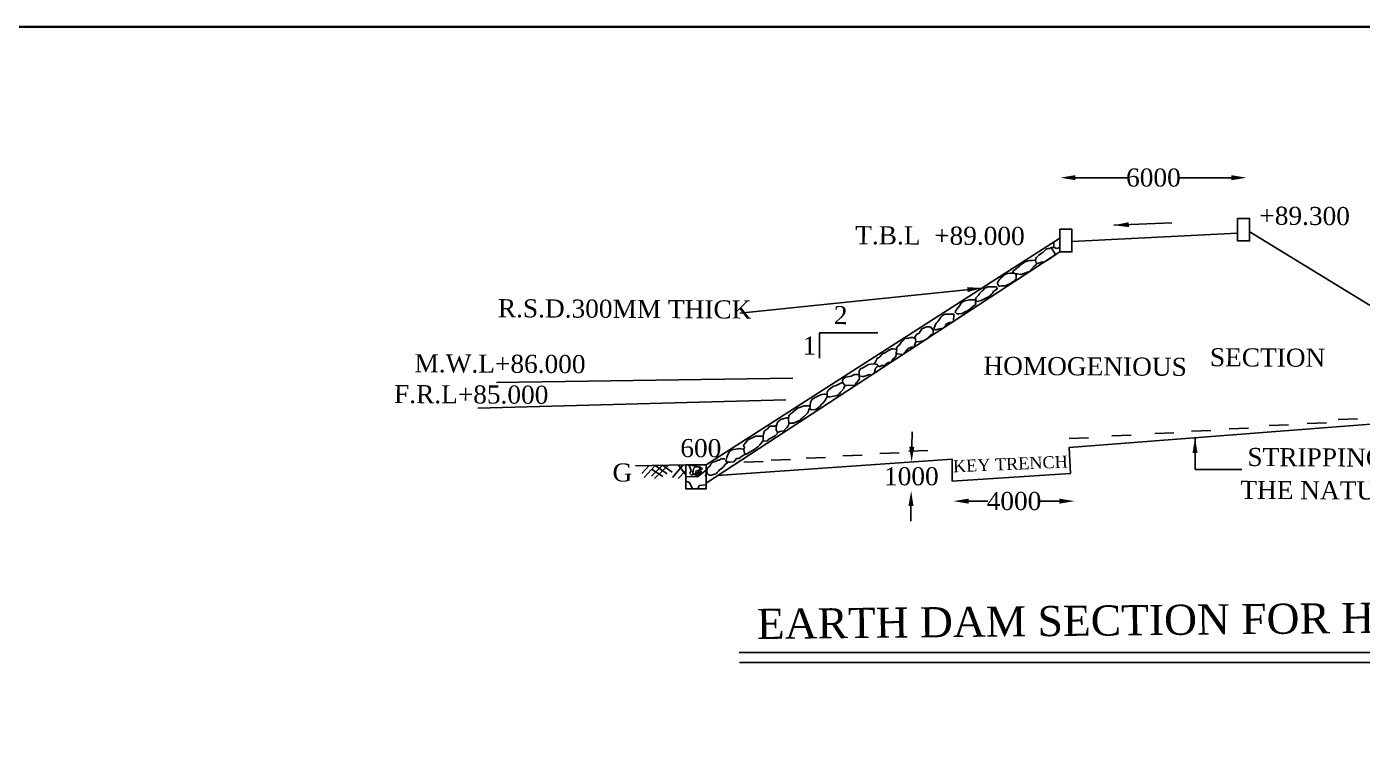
# Model space of a CAD drawing. Header units: millimetres. Extents: x 35 to 1436, y 32 to 1034.
# Drawn here: x 263.5 to 706.5, y 799.8 to 1033.9 of the extents above; entities that cross this region are included whole.
import ezdxf

# ---------------------------------------------------------------- set-up
doc = ezdxf.new("R2010")
doc.units = ezdxf.units.MM
doc.header["$MEASUREMENT"] = 0
doc.header["$PDMODE"] = 66
doc.header["$PDSIZE"] = 170
doc.linetypes.add('ACAD_ISO03W100', pattern=[30, 12, -18])
for name, color, linetype in [('DIM', 5, 'Continuous'), ('DOT LINE', 3, 'ACAD_ISO03W100'), ('DWG. LINE', 1, 'Continuous'), ('HATCH', 2, 'Continuous'), ('RAILING', 4, 'Continuous'), ('TEXT', 7, 'Continuous')]:
    doc.layers.add(name, color=color, linetype=linetype)
doc.layers.add('TITLE', color=7, linetype='Continuous', lineweight=30)
doc.styles.get("Standard").update_dxf_attribs({"font": 'times.ttf', "height": 6})
doc.dimstyles.get("Standard").update_dxf_attribs({"dimtxt": 6, "dimasz": 5, "dimexe": 0.18, "dimexo": 0.0625, "dimgap": 0.09, "dimtad": 0, "dimtih": 1, "dimtoh": 1, "dimdec": 1, "dimzin": 0, "dimdsep": 46, "dimtxsty": 'Standard', "dimcen": 0.09, "dimse1": 1, "dimse2": 1, "dimclrd": 5, "dimclre": 5, "dimclrt": 4, "dimadec": 0, "dimazin": 0, "dimtfac": 1, "dimtdec": 1, "dimtofl": 0, "dimtmove": 0, "dimatfit": 3, "dimfxl": 0, "dimtolj": 1, "dimtzin": 0, "dimarcsym": 0})

# ---------------------------------------------------------------- blocks, each defined once
blk = doc.blocks.new('*D2')
at = {"layer": 'Defpoints', "color": 0}
for p in [(570.92, 882.99), (611, 882.99), (611, 876.51)]:
    blk.add_point(p, dxfattribs=at)
at = {"layer": 'RAILING', "color": 5, "lineweight": -2}
for p, q in [((575.92, 876.51), (582.24, 876.51)), ((606, 876.51), (599.68, 876.51))]:
    blk.add_line(p, q, dxfattribs=at)
at = {"layer": 'RAILING', "color": 5}
for points in [[(575.92, 877.34), (575.92, 875.67), (570.92, 876.51)], [(606, 877.34), (606, 875.67), (611, 876.51)]]:
    blk.add_solid(points, dxfattribs=at)
at = {"layer": 'RAILING', "color": 4, "insert": (590.96, 876.51), "char_height": 6, "attachment_point": 5}
blk.add_mtext('\\A1;4000', dxfattribs=at)
blk = doc.blocks.new('*D3')
at = {"layer": 'Defpoints', "color": 0}
for p in [(668.08, 983.82), (606.31, 973.7), (668.08, 973.7)]:
    blk.add_point(p, dxfattribs=at)
at = {"layer": 'RAILING', "color": 5, "lineweight": -2}
for p, q in [((611.31, 983.82), (628.6, 983.82)), ((663.08, 983.82), (645.8, 983.82))]:
    blk.add_line(p, q, dxfattribs=at)
at = {"layer": 'RAILING', "color": 5}
for points in [[(611.31, 984.65), (611.31, 982.99), (606.31, 983.82)], [(663.08, 984.65), (663.08, 982.99), (668.08, 983.82)]]:
    blk.add_solid(points, dxfattribs=at)
at = {"layer": 'RAILING', "color": 4, "insert": (637.2, 983.82), "char_height": 6, "attachment_point": 5}
blk.add_mtext('\\A1;6000', dxfattribs=at)
blk = doc.blocks.new('*D11')
at = {"layer": 'Defpoints', "color": 0}
for p in [(556.99, 889.53), (556.99, 889.53), (556.85, 879.9)]:
    blk.add_point(p, dxfattribs=at)
at = {"layer": 'DIM', "color": 5, "lineweight": -2}
for p, q in [((557.06, 894.53), (557.13, 899.53)), ((556.78, 874.9), (556.71, 869.9))]:
    blk.add_line(p, q, dxfattribs=at)
at = {"layer": 'DIM', "color": 5}
for points in [[(556.22, 894.54), (557.89, 894.52), (556.99, 889.53)], [(555.95, 874.91), (557.62, 874.89), (556.85, 879.9)]]:
    blk.add_solid(points, dxfattribs=at)
at = {"layer": 'DIM', "color": 4, "insert": (556.92, 884.72), "char_height": 6, "attachment_point": 5}
blk.add_mtext('\\A1;1000', dxfattribs=at)

msp = doc.modelspace()

# ---------------------------------------------------------------- hatches: boundary and pattern name
at = {"layer": 'HATCH'}
h = msp.add_hatch(dxfattribs=at)
h.set_pattern_fill('GRAVEL', color=256, scale=20, style=0)
h.set_pattern_definition([(228.0128, (14.4, 20), (-159.9999646, -180.0000268), [2.69072, -266.38176]), (184.9697, (12.6, 18), (240.000021, 19.99982614), [4.61736, -457.1185]), (132.5104, (8, 17.6), (199.9998144, -220.0001735), [3.25576, -322.32064]), (267.2737, (0.2, 12.6), (19.99992035, 400.0000059), [4.20476, -416.27116]), (292.8337, (0, 8.4), (-100.0001981, 239.9999282), [4.1231, -408.18746]), (357.2737, (1.6, 4.6), (-400.0000059, 19.99992035), [4.20476, -416.27116]), (37.6942, (5.8, 4.4), (-260.0001469, -199.9998081), [5.56058, -550.49698]), (72.2553, (10.2, 7.8), (140.00021525, 439.9999246), [5.24976, -519.72642]), (121.4296, (11.8, 12.8), (-160.0001647, 259.9999007), [4.219, -417.68146]), (175.2364, (9.6, 16.4), (220.000019, -19.9998307), [4.81664, -236.01526]), (222.3974, (4.8, 16.8), (-240.00014702, -219.99984164), [6.22896, -616.6675]), (138.8141, (20, 12.4), (-140.000059, 119.9999463), [2.12602, -210.47688]), (171.4692, (18.4, 13.8), (259.9999657, -40.0001582), [4.04474, -400.43022]), (225, (14.4, 14.4), (-2e-15, -20), [2.82842, -25.45584]), (203.1986, (13, 16.8), (99.9999946, 40.0000265), [1.52316, -150.7923]), (291.8014, (11.6, 16.2), (-19.999998, 60.000005), [2.15406, -105.54924]), (30.9638, (12.4, 14.2), (59.99996, 40.00005), [3.49858, -113.12046]), (161.5651, (15.4, 16), (40.00001, -19.99997), [2.52982, -60.71574]), (16.3895, (0, 16.2), (200.000044, 59.9998542), [3.544, -350.8569]), (70.3462, (3.4, 17.2), (-79.999905, -220.0000427), [2.97322, -294.34816]), (293.1986, (15.4, 20), (-40.0000265, 99.9999946), [3.0463, -149.26916]), (343.6105, (16.6, 17.2), (-200.000044, 59.9998542), [3.544, -350.8569]), (339.444, (0, 3.8), (-100.000037, 39.99992), [3.4176, -167.46248]), (294.7751, (3.2, 2.6), (-99.9998438, 220.0000684), [2.86356, -283.49286]), (66.8014, (15.6, 0), (40.0000265, 99.9999946), [3.0463, -149.26916]), (17.354, (16.8, 2.8), (-260.0000404, -79.99989), [3.35262, -331.90848]), (69.444, (5.8, 0), (-39.99992, -100.000037), [1.7088, -169.17128]), (101.3099, (14.4, 0), (-19.999953, 80.000015), [1.0198, -100.96058]), (165.9638, (14.2, 1), (60.00001, -19.99996), [4.1231, -78.339]), (186.009, (10.2, 2), (199.999995, 19.9999863), [3.821, -378.27846]), (303.6901, (12.4, 12.4), (-20.000027, 39.99999), [2.88444, -69.22658]), (353.1572, (14, 10), (339.9999873, -40.00015996), [5.03588, -498.55126]), (60.9454, (19, 9.4), (-80.0000005, -140.0000077), [2.05912, -203.85348]), (90, (20, 11.2), (-20, 20), [1.2, -18.8]), (120.2564, (9.8, 2.6), (79.9998977, -140.0000491), [2.77848, -275.0704]), (48.0128, (8.4, 5), (159.9999646, 180.0000268), [5.38144, -263.69104]), (0, (12, 9), (20, 20), [5.2, -14.8]), (325.3048, (17.2, 9), (-199.9998852, 140.0001722), [3.16228, -313.06548]), (254.0546, (19.8, 7.2), (-19.999998, -80.0000025), [2.91204, -142.69016]), (207.646, (19, 4.4), (-379.99991614, -200.00015426), [4.7413, -469.38948]), (175.4261, (14.8, 2.2), (-260.00001117, 19.999896), [5.01598, -496.58148])])
h.paths.add_polyline_path([(488.82, 888.58), (482.16, 888.58), (482.16, 880.58), (488.82, 880.58)])

# ---------------------------------------------------------------- linework, layer by layer
at = {"layer": 'DOT LINE'}
for p, q in [((698.52, 903.59), (704.92, 903.82)), ((649.79, 899.69), (656.19, 899.92)), ((662.3, 900.47), (668.7, 900.7)), ((675.64, 901.56), (682.03, 901.79)), ((688.23, 902.27), (694.62, 902.5)), ((609.27, 897.26), (615.67, 897.5)), ((623.42, 898.13), (629.82, 898.36)), ((637.62, 898.99), (644.02, 899.22)), ((522.07, 890.79), (528.46, 891.02)), ((534.24, 891.49), (540.63, 891.73)), ((546.51, 892.27), (552.9, 892.51)), ((556.03, 893.05), (562.43, 893.29)), ((469.98, 888.29), (467.55, 885.63)), ((471.9, 888.34), (468.27, 884.36)), ((470.69, 884.75), (474.38, 888.4)), ((470.73, 887.07), (474.54, 884.69)), ((471.74, 883.98), (476.35, 888.44)), ((471.9, 888.34), (475.92, 885.52)), ((474.38, 888.4), (477.57, 886.07)), ((481.2, 888.55), (477.74, 884.36)), ((482.16, 885.24), (479.55, 888.52)), ((482.16, 886.67), (479.61, 884.03)), ((501.32, 889.39), (507.72, 889.62)), ((510.45, 890.09), (516.84, 890.32))]:
    msp.add_line(p, q, dxfattribs=at)
at = {"layer": 'DWG. LINE'}
for p, q in [((668.99, 965.94), (748.72, 917.14)), ((488.86, 888.57), (606.21, 963.73)), ((610.19, 962.61), (665.1, 965.42)), ((606.21, 959.2), (488.82, 882.52)), ((545.81, 932.34), (526.5, 932.34)), ((526.5, 932.34), (526.5, 923.98)), ((517.62, 917.31), (419.32, 915.87)), ((515.28, 910.11), (413.13, 907.4)), ((482.16, 888.58), (465.41, 888.19)), ((778.18, 826.32), (499.84, 826.32)), ((499.88, 822.97), (778.25, 822.97))]:
    msp.add_line(p, q, dxfattribs=at)
for points in [[(665.1, 970.32), (669.07, 970.32), (669.07, 962.82), (665.1, 962.82)], [(606.21, 966.71), (610.19, 966.71), (610.19, 959.21), (606.21, 959.21)], [(482.16, 888.58), (488.82, 888.58), (488.82, 880.58), (482.16, 880.58)]]:
    msp.add_lwpolyline(points, close=True, dxfattribs=at)
msp.add_lwpolyline([(492.59, 884.98), (570.43, 890.48), (570.43, 883.18), (609.69, 885.72), (609.22, 894.29), (806.38, 909.58)], dxfattribs=at)
at = {"layer": 'HATCH'}
for p, q in [((604.54, 962.66), (604.14, 962.4)), ((604.14, 962.4), (604.14, 961.67)), ((604.14, 961.67), (604.14, 961.35)), ((604.14, 961.35), (604.14, 961.09)), ((598.23, 957), (598.11, 956.72)), ((598.45, 957.36), (598.23, 957)), ((599.23, 958.12), (598.45, 957.36)), ((599.94, 958.72), (599.23, 958.12)), ((599.23, 958.12), (599.23, 958.12)), ((600.24, 958.94), (599.94, 958.72)), ((600.48, 959.04), (600.24, 958.94)), ((601.19, 959.71), (600.48, 959.04)), ((601.56, 960.01), (601.19, 959.71)), ((601.81, 960.16), (601.56, 960.01)), ((602.27, 960.29), (601.81, 960.16)), ((601.85, 956.35), (602.7, 956.91)), ((602.83, 960.36), (602.27, 960.29)), ((602.7, 956.91), (603.42, 957.38)), ((603.22, 960.62), (602.83, 960.36)), ((602.83, 960.36), (602.83, 960.36)), ((603.39, 960.21), (603.02, 960.49)), ((603.02, 960.49), (603.02, 960.49)), ((604.19, 960.62), (603.22, 960.62)), ((603.73, 959.95), (603.39, 960.21)), ((603.39, 960.21), (603.39, 960.21)), ((603.42, 957.38), (604, 957.76)), ((604.06, 959.35), (603.73, 959.95)), ((604, 957.76), (604.41, 958.02)), ((604.53, 958.83), (604.06, 959.35)), ((604.06, 959.35), (604.06, 959.35)), ((604.14, 961.09), (604.19, 960.62)), ((604.19, 960.62), (604.19, 960.62)), ((604.19, 960.62), (604.62, 960.55)), ((604.41, 958.02), (604.53, 958.83)), ((604.53, 958.83), (604.53, 958.83)), ((604.62, 960.55), (604.62, 960.55)), ((604.62, 960.55), (604.88, 960.38)), ((604.88, 960.38), (604.88, 960.38)), ((604.88, 960.38), (605.2, 960.36)), ((605.2, 960.36), (605.52, 960.38)), ((605.52, 960.38), (605.78, 960.55)), ((605.52, 960.38), (605.52, 960.38)), ((605.78, 960.55), (606.21, 960.79)), ((605.78, 960.55), (605.78, 960.55)), ((606.21, 960.79), (606.21, 961.03)), ((606.21, 961.03), (606.21, 961.03)), ((606.21, 960.79), (606.21, 960.79)), ((590.68, 952.68), (590.49, 952.16)), ((591, 953.18), (590.68, 952.94)), ((590.68, 952.94), (590.68, 952.68)), ((591.41, 953.37), (591, 953.18)), ((591.65, 953.72), (591.41, 953.37)), ((592.66, 954.3), (591.65, 953.72)), ((593.01, 954.86), (592.66, 954.3)), ((593.5, 955.18), (593.01, 954.86)), ((593.98, 955.46), (593.5, 955.18)), ((594.45, 955.81), (593.98, 955.46)), ((594.69, 955.91), (594.45, 955.81)), ((595.62, 956.24), (594.69, 955.91)), ((595.1, 952.36), (596.4, 952.79)), ((596.2, 956.34), (595.62, 956.24)), ((597.08, 956.39), (596.2, 956.34)), ((596.4, 952.79), (596.52, 953.28)), ((596.52, 953.28), (597.54, 954.3)), ((596.52, 953.28), (596.52, 953.28)), ((597.82, 956.5), (597.08, 956.39)), ((597.54, 954.3), (597.9, 954.6)), ((597.54, 954.3), (597.54, 954.3)), ((598.13, 956.46), (597.82, 956.5)), ((597.9, 954.6), (598.63, 955.48)), ((598.11, 956.72), (598.13, 956.46)), ((598.13, 956.46), (598.36, 955.6)), ((598.36, 955.6), (598.9, 955.36)), ((598.63, 955.48), (598.63, 955.48)), ((598.9, 955.36), (599.4, 955.53)), ((599.4, 955.53), (600.48, 955.92)), ((600.48, 955.92), (600.96, 955.77)), ((600.96, 955.77), (601.32, 956)), ((601.32, 956), (601.85, 956.35)), ((601.85, 956.35), (601.85, 956.35)), ((585.52, 948.87), (585.46, 948.54)), ((585.46, 948.54), (585.61, 948.44)), ((585.6, 949.2), (585.52, 948.87)), ((585.84, 949.6), (585.6, 949.2)), ((585.61, 948.44), (585.88, 947.88)), ((586.14, 950.01), (585.84, 949.6)), ((586.34, 950.3), (586.14, 950.01)), ((586.5, 950.5), (586.34, 950.3)), ((587.12, 950.91), (586.5, 950.5)), ((587.33, 951.16), (587.12, 950.91)), ((587.55, 951.39), (587.33, 951.16)), ((587.83, 951.57), (587.55, 951.39)), ((587.76, 947.91), (588.31, 948.05)), ((588.12, 951.8), (587.83, 951.57)), ((588.42, 951.94), (588.12, 951.8)), ((588.31, 948.05), (589.24, 948.44)), ((588.83, 952.01), (588.42, 951.94)), ((589.72, 952.19), (588.83, 952.01)), ((589.24, 948.44), (589.51, 948.59)), ((589.51, 948.59), (589.82, 948.75)), ((590.35, 952.16), (589.72, 952.19)), ((589.82, 948.75), (590.17, 948.98)), ((590.17, 948.98), (590.52, 949.25)), ((590.49, 952.16), (590.35, 952.16)), ((590.49, 952.16), (590.98, 952.14)), ((590.52, 949.25), (590.97, 949.49)), ((590.97, 949.49), (591.22, 949.67)), ((590.98, 952.14), (591.48, 951.88)), ((591.22, 949.67), (591.45, 950.03)), ((591.45, 950.03), (591.56, 950.14)), ((591.48, 951.88), (591.78, 951.88)), ((591.65, 951.54), (591.48, 951.88)), ((591.48, 951.88), (591.48, 951.88)), ((591.56, 950.14), (591.67, 950.56)), ((591.69, 951.04), (591.65, 951.54)), ((591.67, 950.56), (591.69, 950.88)), ((591.69, 950.88), (591.69, 951.04)), ((591.78, 951.88), (592.04, 951.88)), ((592.04, 951.88), (593.31, 951.73)), ((593.31, 951.73), (594.47, 952.14)), ((594.47, 952.14), (594.78, 952.19)), ((594.78, 952.19), (595.1, 952.36)), ((579.25, 944.96), (578.35, 943.95)), ((578.35, 943.95), (578.35, 943.95)), ((578.35, 943.95), (578.35, 943.3)), ((579.44, 945.23), (579.25, 944.96)), ((579.58, 945.45), (579.44, 945.23)), ((580.3, 946.12), (579.58, 945.45)), ((580.85, 946.66), (580.3, 946.12)), ((581.22, 947.11), (580.85, 946.66)), ((580.95, 943.51), (581.19, 943.66)), ((581.19, 943.66), (582.08, 944.05)), ((581.57, 947.29), (581.22, 947.11)), ((582.17, 947.62), (581.57, 947.29)), ((582.08, 944.05), (583.06, 944.57)), ((582.65, 947.62), (582.17, 947.62)), ((583.06, 947.62), (582.65, 947.62)), ((584.2, 947.59), (583.06, 947.62)), ((583.06, 944.57), (583.54, 945.17)), ((583.54, 945.17), (583.82, 945.56)), ((583.82, 945.56), (584.19, 946.03)), ((584.19, 946.03), (585.28, 946.79)), ((585.1, 947.59), (584.2, 947.59)), ((585.2, 947.44), (585.1, 947.59)), ((585.39, 947.26), (585.2, 947.44)), ((585.28, 946.79), (585.39, 947.15)), ((585.39, 947.15), (585.39, 947.26)), ((585.88, 947.88), (586.26, 947.86)), ((586.26, 947.86), (586.69, 947.91)), ((586.69, 947.91), (587.76, 947.91)), ((587.76, 947.91), (587.76, 947.91)), ((571.61, 939.5), (571.48, 939.31)), ((571.48, 939.31), (571.6, 939.14)), ((571.6, 939.14), (572.04, 938.69)), ((571.87, 940.03), (571.61, 939.5)), ((572.04, 940.21), (571.87, 940.03)), ((572.9, 941.34), (572.04, 940.21)), ((573.44, 942.2), (572.9, 941.34)), ((572.9, 941.34), (572.9, 941.34)), ((573.67, 942.36), (573.44, 942.2)), ((574.02, 942.68), (573.67, 942.36)), ((573.82, 938.75), (574.86, 939.4)), ((574.28, 942.83), (574.02, 942.68)), ((576.23, 943.33), (574.28, 942.83)), ((574.86, 939.4), (575.22, 939.46)), ((575.22, 939.46), (576.02, 940)), ((576.02, 940), (576.28, 940.19)), ((577.02, 943.33), (576.23, 943.33)), ((576.28, 940.19), (577.22, 941.01)), ((578.35, 943.3), (577.02, 943.33)), ((577.22, 941.01), (577.38, 941.21)), ((577.38, 941.21), (578.33, 941.78)), ((578.13, 942.35), (578.16, 942.54)), ((578.3, 941.99), (578.13, 942.35)), ((578.16, 942.54), (578.22, 942.93)), ((578.22, 942.93), (578.42, 942.97)), ((578.33, 941.78), (578.3, 941.99)), ((578.35, 943.3), (578.46, 942.81)), ((578.46, 942.81), (578.72, 942.75)), ((578.72, 942.75), (579.23, 942.85)), ((579.23, 942.85), (580.1, 943.05)), ((580.1, 943.05), (580.95, 943.51)), ((565.07, 935.38), (564.41, 933.83)), ((565.36, 935.72), (565.07, 935.38)), ((565.72, 936.12), (565.36, 935.72)), ((566.14, 936.64), (565.72, 936.12)), ((566.46, 937.22), (566.14, 936.64)), ((566.75, 937.64), (566.46, 937.22)), ((567.14, 938.03), (566.75, 937.64)), ((567.77, 938.42), (567.14, 938.03)), ((568.14, 938.53), (567.77, 938.42)), ((568.85, 938.53), (568.14, 938.53)), ((568.15, 934.34), (568.22, 934.86)), ((568.22, 934.86), (568.56, 935.36)), ((568.56, 935.36), (569.58, 935.77)), ((569.56, 938.53), (568.85, 938.53)), ((570.24, 938.53), (569.56, 938.53)), ((569.58, 935.77), (570.51, 935.88)), ((570.66, 938.53), (570.24, 938.53)), ((570.51, 935.88), (571.03, 936.22)), ((570.95, 938.53), (570.66, 938.53)), ((570.89, 937.14), (570.97, 937.53)), ((570.89, 936.8), (570.89, 937.14)), ((571.03, 936.22), (570.89, 936.8)), ((570.97, 937.53), (570.97, 938.53)), ((570.97, 938.53), (570.97, 938.53)), ((572.04, 938.69), (572.27, 938.68)), ((572.27, 938.68), (572.68, 938.6)), ((572.68, 938.6), (573.82, 938.75)), ((554.61, 930.68), (554.51, 930.15)), ((555.29, 930.47), (554.61, 930.68)), ((555.92, 930.62), (555.29, 930.47)), ((556.74, 930.83), (555.92, 930.62)), ((557.31, 930.76), (556.74, 930.83)), ((558.11, 930.6), (557.31, 930.76)), ((558.77, 931.86), (558.11, 930.87)), ((558.11, 930.87), (558.11, 930.87)), ((558.11, 930.87), (558.11, 930.6)), ((558.11, 930.6), (558.32, 930.24)), ((559.47, 932.2), (558.77, 931.86)), ((560.34, 933.7), (559.47, 932.2)), ((559.47, 932.2), (559.47, 932.2)), ((560.94, 933.91), (560.34, 933.7)), ((561.89, 934.35), (560.94, 933.91)), ((561.33, 929.88), (561.89, 930.25)), ((562.39, 934.35), (561.89, 934.35)), ((561.89, 930.25), (563.59, 931.86)), ((563.23, 934.35), (562.39, 934.35)), ((564.12, 933.28), (563.23, 934.35)), ((563.59, 931.86), (564.3, 931.82)), ((564.14, 932.73), (564.12, 933.28)), ((564.3, 931.82), (564.14, 932.73)), ((564.41, 933.83), (564.41, 933.83)), ((564.41, 933.83), (564.83, 933.28)), ((564.83, 933.28), (565.86, 933.6)), ((565.86, 933.6), (567.5, 933.91)), ((565.86, 933.6), (565.86, 933.6)), ((567.5, 933.91), (568.15, 934.34)), ((549.36, 926.47), (547.99, 925.58)), ((550.4, 927.08), (549.36, 926.47)), ((550.93, 927.01), (550.4, 927.08)), ((552.04, 926.86), (550.93, 927.01)), ((552.07, 926.72), (551.91, 925.83)), ((551.91, 925.83), (551.91, 925.83)), ((551.91, 925.83), (552.22, 925.41)), ((551.93, 924.8), (551.91, 925.83)), ((552.51, 928), (552.01, 927.4)), ((552.01, 927.4), (552.01, 927.01)), ((552.01, 927.01), (552.07, 926.72)), ((553.01, 928.4), (552.51, 928)), ((553.67, 929.37), (553.01, 928.4)), ((553.01, 928.4), (553.01, 928.4)), ((554.01, 929.58), (553.67, 929.37)), ((554.51, 930.15), (554.01, 929.58)), ((554.32, 925.31), (555.71, 927.06)), ((555.71, 927.06), (556.13, 927.27)), ((556.13, 927.27), (557, 927.61)), ((557, 927.61), (557.91, 927.65)), ((557.91, 927.65), (557.92, 928.13)), ((557.92, 928.13), (558.13, 928.84)), ((558.13, 928.84), (558.42, 929.32)), ((558.32, 930.24), (558.42, 929.32)), ((558.42, 929.32), (559.68, 929.5)), ((558.42, 929.32), (558.42, 929.32)), ((558.42, 929.32), (558.42, 929.32)), ((559.68, 929.5), (561.22, 929.81)), ((561.22, 929.81), (561.33, 929.88)), ((542.48, 921.7), (541.77, 921.3)), ((542.76, 921.85), (542.48, 921.7)), ((543.45, 921.98), (542.76, 921.85)), ((544.44, 922.02), (543.45, 921.98)), ((544.84, 922.02), (544.44, 922.02)), ((545.24, 923.12), (544.84, 922.33)), ((544.84, 922.33), (544.84, 922.02)), ((544.84, 922.02), (545.58, 921.86)), ((545.73, 924.01), (545.24, 923.12)), ((545.24, 923.12), (545.24, 923.12)), ((545.58, 921.86), (546.28, 921.13)), ((545.65, 921.2), (545.94, 921.48)), ((546.18, 924.06), (545.73, 924.01)), ((545.73, 924.01), (545.73, 924.01)), ((546.44, 924.38), (546.18, 924.06)), ((547.47, 925.56), (546.44, 924.38)), ((546.63, 921.2), (546.94, 921.49)), ((546.94, 921.49), (547.65, 921.49)), ((547.99, 925.58), (547.47, 925.56)), ((547.65, 921.49), (548.14, 921.27)), ((547.99, 925.58), (547.99, 925.58)), ((548.14, 921.27), (548.33, 921.86)), ((548.33, 921.86), (549.22, 922.49)), ((549.22, 922.49), (550.09, 922.54)), ((550.09, 922.54), (550.9, 923.69)), ((550.9, 923.69), (551.27, 924.01)), ((551.27, 924.01), (551.56, 924.32)), ((552.22, 925.41), (554.06, 925.13)), ((554.06, 925.13), (554.32, 925.31)), ((534.38, 917.21), (534.17, 916.89)), ((535.17, 917.68), (534.38, 917.21)), ((536.93, 917.97), (535.17, 917.68)), ((538.08, 918.47), (536.93, 917.97)), ((539, 918.52), (538.08, 918.47)), ((539.62, 918.38), (539, 918.52)), ((539.19, 916.26), (539.69, 917.13)), ((539.64, 919.78), (539.59, 919.42)), ((539.59, 919.42), (539.64, 918.73)), ((539.64, 918.73), (539.59, 918.03)), ((539.59, 918.03), (539.59, 918.03)), ((539.59, 918.03), (539.59, 918.03)), ((539.59, 918.03), (540.64, 917.87)), ((539.69, 917.13), (539.59, 918.03)), ((539.59, 918.03), (539.59, 918.03)), ((539.93, 920.2), (539.64, 919.78)), ((540.17, 920.54), (539.93, 920.2)), ((540.56, 920.67), (540.17, 920.54)), ((541.06, 920.83), (540.56, 920.67)), ((540.64, 917.87), (541.11, 917.87)), ((541.77, 921.3), (541.06, 920.83)), ((541.11, 917.87), (543.08, 918.52)), ((543.08, 918.52), (543.59, 918.3)), ((543.59, 918.3), (544.61, 918.96)), ((544.61, 918.96), (544.89, 920.12)), ((544.89, 920.12), (545.05, 920.62)), ((545.05, 920.62), (545.34, 920.94)), ((545.34, 920.94), (545.65, 921.2)), ((546.28, 921.13), (546.63, 921.2)), ((529.02, 912.61), (528.97, 911.09)), ((529.36, 913.32), (529.02, 912.61)), ((529.02, 912.61), (529.02, 912.61)), ((530.68, 914.29), (529.36, 913.32)), ((529.36, 913.32), (529.36, 913.32)), ((531.12, 914.6), (530.68, 914.29)), ((531.7, 914.79), (531.12, 914.6)), ((533.69, 915.79), (531.7, 914.79)), ((533.09, 912.09), (533.46, 912.66)), ((533.46, 912.66), (534.53, 913.92)), ((534.2, 915.79), (533.69, 915.79)), ((534.17, 916.89), (534.07, 916.58)), ((534.07, 916.58), (534.2, 915.79)), ((534.2, 915.79), (534.2, 915.79)), ((534.2, 915.79), (535.01, 914.9)), ((534.53, 914.26), (535.01, 914.9)), ((534.53, 913.92), (534.53, 914.26)), ((535.01, 914.9), (535.41, 914.85)), ((535.41, 914.85), (536.17, 914.93)), ((536.17, 914.93), (538.31, 914.85)), ((538.31, 914.85), (538.37, 915.53)), ((538.37, 915.53), (538.85, 915.92)), ((538.85, 915.92), (539.19, 916.26)), ((522.41, 908.14), (521.33, 908.09)), ((523.39, 908.17), (522.41, 908.14)), ((523.4, 908.4), (523.38, 907.93)), ((523.48, 909.19), (523.4, 908.4)), ((523.85, 910.21), (523.48, 909.19)), ((525.06, 910.9), (523.85, 910.21)), ((523.85, 910.21), (523.85, 910.21)), ((525.48, 911.11), (525.06, 910.9)), ((525.9, 911.29), (525.48, 911.11)), ((526.84, 911.73), (525.9, 911.29)), ((526.03, 907.41), (526.89, 908.25)), ((527.23, 911.92), (526.84, 911.73)), ((526.89, 908.25), (527.02, 908.54)), ((527.02, 908.54), (527.6, 909.01)), ((527.92, 911.97), (527.23, 911.92)), ((527.6, 909.01), (528.34, 909.93)), ((528.44, 911.97), (527.92, 911.97)), ((528.34, 909.93), (528.49, 910.24)), ((528.97, 911.85), (528.44, 911.97)), ((528.49, 910.24), (528.97, 911.09)), ((528.97, 911.09), (529.99, 911.12)), ((528.97, 911.09), (528.97, 911.09)), ((528.97, 911.09), (528.97, 911.09)), ((529.99, 911.12), (531.75, 911.46)), ((531.75, 911.46), (532.3, 911.56)), ((532.3, 911.56), (533.09, 912.09)), ((514.18, 903.85), (513.65, 903.64)), ((514.44, 903.85), (514.18, 903.85)), ((514.18, 903.85), (514.18, 903.85)), ((515.49, 904.14), (514.44, 903.85)), ((514.44, 903.85), (514.44, 903.85)), ((516.25, 904.14), (515.49, 904.14)), ((516.29, 904.81), (516.21, 903.48)), ((516.55, 905.13), (516.29, 904.81)), ((516.97, 905.52), (516.55, 905.13)), ((517.66, 906.18), (516.97, 905.52)), ((516.97, 905.52), (516.97, 905.52)), ((518.44, 906.81), (517.66, 906.18)), ((517.66, 906.18), (517.66, 906.18)), ((518.94, 907.15), (518.44, 906.81)), ((518.44, 906.81), (518.44, 906.81)), ((519.36, 907.51), (518.94, 907.15)), ((519.83, 907.54), (519.36, 907.51)), ((521.33, 908.09), (519.83, 907.54)), ((519.83, 907.54), (519.83, 907.54)), ((520.07, 903.4), (520.57, 904.03)), ((520.57, 904.03), (521.3, 904.47)), ((520.57, 904.03), (520.57, 904.03)), ((521.3, 904.47), (521.85, 905.05)), ((521.3, 904.47), (521.3, 904.47)), ((521.85, 905.05), (522.22, 905.44)), ((522.22, 905.44), (522.51, 905.65)), ((522.51, 905.65), (522.85, 906.41)), ((522.85, 906.41), (522.93, 906.91)), ((522.93, 906.91), (523.19, 907.33)), ((522.93, 906.91), (522.93, 906.91)), ((523.38, 907.93), (523.19, 907.33)), ((523.19, 907.33), (523.56, 906.88)), ((523.56, 906.88), (523.56, 906.88)), ((523.56, 906.88), (523.85, 906.78)), ((523.85, 906.78), (525.19, 906.91)), ((523.85, 906.78), (523.85, 906.78)), ((525.19, 906.91), (526.03, 907.41)), ((508.22, 899.87), (507.83, 898.74)), ((509.17, 900.5), (508.22, 899.87)), ((510.03, 901.34), (509.17, 900.5)), ((509.17, 900.5), (509.17, 900.5)), ((511.53, 901.42), (510.03, 901.34)), ((512.28, 901.68), (511.53, 901.42)), ((512.21, 901.42), (512.11, 900.81)), ((512.11, 900.81), (512.11, 900.81)), ((512.11, 900.81), (512.11, 900.18)), ((512.11, 900.18), (512.55, 899.29)), ((512.34, 901.94), (512.21, 901.42)), ((512.4, 902.25), (512.34, 901.94)), ((512.66, 902.86), (512.4, 902.25)), ((512.55, 899.29), (513.34, 899.61)), ((512.55, 898.92), (512.55, 899.29)), ((513.23, 903.28), (512.66, 902.86)), ((513.65, 903.64), (513.23, 903.28)), ((513.23, 903.28), (513.23, 903.28)), ((513.34, 899.61), (514.63, 899.87)), ((513.65, 903.64), (513.65, 903.64)), ((514.63, 899.87), (515.62, 900.89)), ((515.62, 900.89), (516.15, 901.6)), ((515.62, 900.89), (515.62, 900.89)), ((516.15, 901.6), (516.23, 902.1)), ((516.21, 903.48), (516.21, 903.48)), ((516.21, 903.48), (516.32, 902.43)), ((516.23, 902.1), (516.25, 902.43)), ((516.32, 902.43), (517.13, 902.37)), ((517.13, 902.37), (517.84, 902.37)), ((517.84, 902.37), (520.07, 903.4)), ((520.07, 903.4), (520.07, 903.4)), ((501.81, 895.77), (501.08, 894.85)), ((501.08, 894.85), (501.52, 894.51)), ((502.49, 896.56), (501.81, 895.77)), ((502.7, 896.87), (502.49, 896.56)), ((504.31, 897.63), (502.7, 896.87)), ((505.17, 898.1), (504.31, 897.63)), ((506.48, 898.06), (505.17, 898.1)), ((506.01, 894.54), (506.35, 894.83)), ((506.35, 894.83), (506.64, 895.17)), ((507.78, 898.06), (506.48, 898.06)), ((506.64, 895.17), (507.51, 896.27)), ((507.51, 896.27), (507.53, 896.54)), ((507.53, 896.54), (507.8, 896.54)), ((507.83, 898.74), (507.78, 898.06)), ((507.78, 898.06), (507.8, 896.51)), ((507.8, 896.51), (509.06, 896.41)), ((509.06, 896.41), (509.61, 897.09)), ((509.06, 896.41), (509.06, 896.41)), ((509.61, 897.09), (511.77, 898.22)), ((511.77, 898.22), (512.55, 898.92)), ((493.88, 890.54), (493.14, 890.07)), ((494.72, 890.54), (493.88, 890.54)), ((495.08, 890.56), (494.72, 890.54)), ((495.67, 891.12), (495.4, 889.81)), ((496.24, 892.38), (495.67, 891.12)), ((496.56, 893.01), (496.24, 892.38)), ((497.32, 893.51), (496.56, 893.01)), ((496.56, 893.01), (496.56, 893.01)), ((497.9, 893.67), (497.32, 893.51)), ((498.66, 893.72), (497.9, 893.67)), ((498.05, 889.52), (498.89, 890.65)), ((499.21, 893.85), (498.66, 893.72)), ((498.89, 890.65), (499.34, 890.65)), ((499.58, 893.85), (499.21, 893.85)), ((499.34, 890.65), (499.65, 890.7)), ((499.97, 893.93), (499.58, 893.85)), ((499.65, 890.7), (500.63, 891.36)), ((500.37, 893.9), (499.97, 893.93)), ((501.38, 893.71), (500.37, 893.9)), ((500.63, 891.36), (501.12, 891.67)), ((500.63, 891.36), (500.63, 891.36)), ((501.12, 891.67), (501.74, 892.14)), ((501.42, 893.94), (501.34, 893.49)), ((501.34, 893.49), (501.55, 892.39)), ((501.52, 894.51), (501.42, 893.94)), ((501.55, 892.39), (501.86, 891.97)), ((501.86, 891.97), (502.52, 892.36)), ((502.52, 892.36), (503.15, 892.62)), ((503.15, 892.62), (504.75, 893.65)), ((504.75, 893.65), (506.01, 894.54)), ((483.47, 888.46), (483.19, 888.38)), ((483.19, 888.38), (483.83, 886.72)), ((485.48, 888.1), (483.47, 888.46)), ((483.83, 886.72), (483.47, 885.67)), ((484.4, 885.91), (484.41, 886.25)), ((484.41, 886.25), (484.54, 886.6)), ((484.54, 886.6), (484.62, 887.02)), ((484.62, 887.02), (484.76, 887.44)), ((484.76, 887.44), (485.15, 887.75)), ((485.15, 887.75), (485.74, 887.93)), ((485.29, 886.3), (486.34, 886.83)), ((485.38, 886.06), (485.29, 886.3)), ((486.01, 885.77), (485.38, 886.06)), ((487.39, 887.47), (485.48, 888.1)), ((485.74, 887.93), (486.64, 887.96)), ((486.36, 886.2), (486.01, 885.77)), ((486.14, 885.58), (486.41, 886.28)), ((487.28, 886.44), (486.2, 885.04)), ((486.34, 886.83), (487.69, 887.22)), ((486.68, 886.66), (486.36, 886.2)), ((486.41, 886.28), (487.28, 886.44)), ((486.64, 887.96), (486.84, 887.69)), ((486.84, 887.69), (486.68, 886.66)), ((487.69, 887.22), (487.39, 887.47)), ((489.2, 887.23), (489.09, 886.4)), ((489.09, 886.4), (489.09, 886.24)), ((489.09, 886.24), (489.13, 886.1)), ((489.13, 886.1), (489.17, 885.82)), ((489.32, 887.43), (489.2, 887.23)), ((489.41, 887.56), (489.32, 887.43)), ((489.6, 887.65), (489.41, 887.56)), ((490.1, 888.16), (489.6, 887.75)), ((489.6, 887.75), (489.6, 887.65)), ((490.2, 888.38), (490.1, 888.16)), ((490.39, 888.81), (490.2, 888.38)), ((490.57, 888.86), (490.39, 888.81)), ((490.39, 888.81), (490.39, 888.81)), ((490.68, 888.99), (490.57, 888.86)), ((491.04, 889.4), (490.68, 888.99)), ((491.62, 889.52), (491.04, 889.4)), ((492.17, 889.78), (491.62, 889.52)), ((492.75, 890.07), (492.17, 889.78)), ((492.23, 885.56), (492.56, 885.96)), ((492.56, 885.96), (492.88, 886.29)), ((493.14, 890.07), (492.75, 890.07)), ((492.88, 886.29), (493.11, 886.61)), ((493.11, 886.61), (493.27, 886.84)), ((493.27, 886.84), (494.14, 887.4)), ((494.14, 887.4), (494.43, 887.76)), ((494.14, 887.4), (494.14, 887.4)), ((494.43, 887.76), (494.6, 887.94)), ((494.6, 887.94), (494.93, 888.38)), ((494.93, 888.38), (494.99, 888.56)), ((494.99, 888.56), (495.6, 888.97)), ((495.4, 889.81), (495.4, 889.81)), ((495.4, 889.81), (496.3, 889.42)), ((495.52, 889.76), (495.4, 889.79)), ((495.87, 889.19), (495.52, 889.76)), ((495.6, 888.97), (495.88, 889.09)), ((495.88, 889.09), (495.87, 889.19)), ((496.3, 889.42), (496.3, 889.42)), ((496.3, 889.42), (496.79, 889.42)), ((496.79, 889.42), (498.05, 889.52)), ((483.47, 885.67), (484.02, 885.17)), ((484.02, 885.17), (485.07, 885.62)), ((484.58, 885.66), (484.4, 885.91)), ((485.32, 885.19), (484.58, 885.66)), ((485.07, 885.62), (485.59, 885.3)), ((485.85, 884.78), (485.32, 885.19)), ((485.59, 885.3), (486.14, 885.58)), ((489.17, 885.82), (489.17, 885.68)), ((489.17, 885.68), (489.26, 885.55)), ((489.26, 885.55), (489.47, 885.35)), ((489.47, 885.35), (490.06, 885.07)), ((490.06, 885.07), (490.21, 885.08)), ((490.21, 885.08), (490.59, 885.14)), ((490.59, 885.14), (491.24, 885.35)), ((491.24, 885.35), (491.5, 885.43)), ((491.5, 885.43), (492.23, 885.56))]:
    msp.add_line(p, q, dxfattribs=at)
msp.add_lwpolyline([(551.56, 924.32), (551.93, 924.8)], dxfattribs=at)
at = {"layer": 'TITLE'}
msp.add_lwpolyline([(36.31, 1033.91), (1435.32, 1033.91), (1435.32, 32.45), (36.31, 32.45)], close=True, dxfattribs=at)

# ---------------------------------------------------------------- texts
at = {"layer": 'TEXT'}
for s, height, rotation, p in [(' +89.300', 6, 359.6935, (670.06, 968.24)), ('T.B.L  +89.000', 6, 359.6935, (538.28, 961.75)), (' R.S.D.300MM THICK', 6, 359.6935, (417.5, 937.54)), (' 2', 6, 359.6935, (528.93, 935.25)), (' 1', 6, 359.6935, (518.6, 925.16)), ('SECTION', 6, 359.6935, (655.92, 921.27)), (' M.W.L+86.000', 6, 359.6935, (389.86, 919.27)), ('HOMOGENIOUS', 6, 359.6935, (580.8, 918.42)), (' F.R.L+85.000', 6, 359.6935, (383.06, 909.07)), ('600', 6, 359.6935, (480.28, 891.14)), (' KEY TRENCH', 4, 2.3892, (569.3, 886)), (' STRIPPING WITHOUT', 6, 359.6935, (666.09, 888.18)), ('G', 6, 359.6935, (457.78, 883.03)), (' THE NATURAL CLAY', 6, 359.6935, (663.76, 877.27)), (' EARTH DAM SECTION FOR H : 0TO 60.00', 10, 0.5747, (501.92, 830.72))]:
    msp.add_text(s, height=height, rotation=rotation, dxfattribs=at).set_placement(p)

# ---------------------------------------------------------------- dimensions: what is measured, and where the dimension line sits
at = {"layer": 'DIM'}
dim = msp.add_aligned_dim(p1=(556.85, 879.9), p2=(556.99, 889.53), distance=0, text='1000', dimstyle='Standard', dxfattribs=at)
dim.commit()
dim.dimension.update_dxf_attribs({"geometry": '*D11', "text_midpoint": (556.92, 884.72)})
at = {"layer": 'RAILING'}
for p1, p2, distance, text, picture, middle in [((606.31, 973.7), (668.08, 973.7), 10.12, '6000', '*D3', (637.2, 983.82)), ((570.92, 882.99), (611, 882.99), -6.49, '4000', '*D2', (590.96, 876.51))]:
    dim = msp.add_aligned_dim(p1=p1, p2=p2, distance=distance, text=text, dimstyle='Standard', dxfattribs=at)
    dim.commit()
    dim.dimension.update_dxf_attribs({"geometry": picture, "text_midpoint": middle})

# ---------------------------------------------------------------- leaders
at = {"layer": 'DIM'}
for points in [[(624.06, 968.03), (643.34, 968.85)], [(580.46, 947.2), (500.03, 938.87)], [(651, 897.53), (651, 887), (666.5, 887)]]:
    msp.add_leader(points, dimstyle='Standard', override={"dimgap": 0.09, "dimtad": 0}, dxfattribs=at)

doc.saveas('drawing.dxf')
